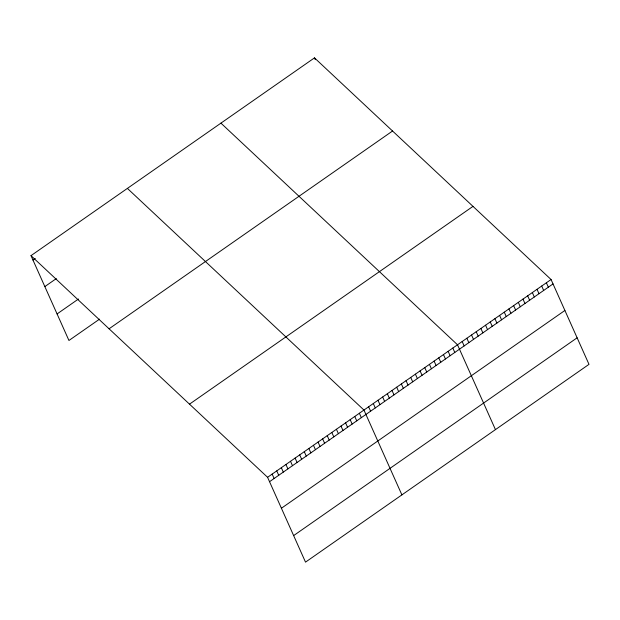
<?xml version="1.0" encoding="UTF-8"?>
<svg xmlns="http://www.w3.org/2000/svg" width="620" height="620" viewBox="0 0 620 620"><rect width="100%" height="100%" fill="white"/><g stroke="black" fill="none" stroke-linecap="round" stroke-linejoin="round"><path stroke-width="0.93" d="M31 255.649L314.487 57.869L551.056 279.519L589 364.351L305.513 562.131L267.569 477.299L31 255.649L68.944 340.481L99.549 319.137M32.968 260.059L35.263 258.455M44.842 286.595L56.319 278.589M57.071 313.945L78.492 298.995M109.066 328.794L392.553 131.014M189.503 404.155L472.982 206.375M267.569 477.299L551.056 279.519M269.537 481.701L553.025 283.921M281.41 508.245L564.898 310.465M293.647 535.587L577.127 337.807M220.937 123.14L457.506 344.782L495.45 429.614M127.387 188.403L363.956 410.053L401.9 494.884M546.375 282.782L548.343 287.184M541.702 286.045L543.67 290.447M537.021 289.308L538.989 293.71M532.34 292.57L534.316 296.972M527.667 295.833L529.635 300.243M522.986 299.096L524.962 303.506M518.312 302.358L520.281 306.768M513.631 305.621L515.607 310.031M508.958 308.884L510.927 313.294M504.277 312.154L506.246 316.556M499.604 315.417L501.572 319.819M494.923 318.68L496.891 323.082M490.25 321.943L492.218 326.345M485.568 325.206L487.537 329.608M480.887 328.468L482.864 332.87M476.214 331.731L478.183 336.133M471.533 334.994L473.51 339.404M466.86 338.257L468.829 342.666M462.179 341.519L464.155 345.929M452.825 348.045L454.793 352.454M448.151 351.315L450.12 355.717M314.487 57.869L315.27 59.636M443.471 354.578L445.439 358.98M438.797 357.841L440.766 362.243M434.116 361.103L436.085 365.506M429.435 364.366L431.411 368.768M424.762 367.629L426.731 372.031M420.081 370.892L422.057 375.294M415.408 374.154L417.376 378.556M410.727 377.417L412.703 381.827M406.054 380.68L408.022 385.09M401.373 383.943L403.341 388.353M396.699 387.206L398.668 391.615M392.018 390.476L393.987 394.878M387.345 393.739L389.313 398.141M382.664 397.002L384.632 401.404M377.983 400.264L379.959 404.666M373.31 403.527L375.278 407.929M368.629 406.79L370.605 411.192M359.368 413.253L361.336 417.663M354.772 416.454L356.748 420.864M350.184 419.663L352.152 424.064M345.596 422.863L347.564 427.265M341.008 426.064L342.976 430.466M336.412 429.265L338.388 433.667M331.824 432.466L333.8 436.875M327.236 435.666L329.204 440.076M322.648 438.875L324.617 443.277M318.06 442.075L320.029 446.478M313.464 445.276L315.44 449.678M308.876 448.477L310.845 452.887M304.288 451.678L306.257 456.088M299.7 454.886L301.669 459.288M295.104 458.087L297.081 462.489M290.517 461.288L292.485 465.69M285.928 464.489L287.897 468.89M281.341 467.689L283.309 472.099M276.752 470.89L278.721 475.3M272.157 474.099L274.133 478.5"/></g></svg>
